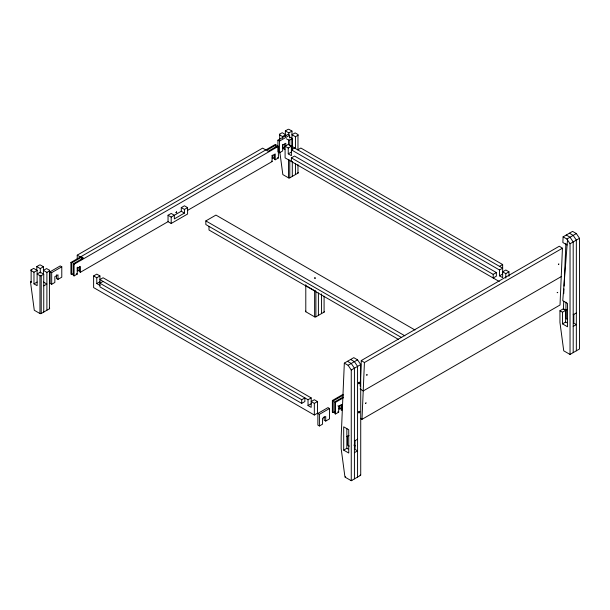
<?xml version="1.0" encoding="UTF-8"?>
<svg xmlns="http://www.w3.org/2000/svg" width="610" height="610" viewBox="0 0 610 610"><rect width="100%" height="100%" fill="white"/><g stroke="black" fill="none" stroke-linecap="round" stroke-linejoin="round"><path stroke-width="0.91" d="M344.33 363.11L341.173 437.019L341.173 448.67L344.955 477.073L351.261 480.711L360.723 475.251L360.723 364.566L357.567 359.839L353.785 357.651L344.33 363.11L348.112 365.298L351.261 370.034L351.261 480.711M360.19 386.099L361.28 360.548L559.294 246.226L562.443 248.217L560.018 305.008L362.004 419.329L360.434 418.33M362.004 419.329L364.429 362.538L562.443 248.217M565.63 310.391L562.473 312.213L562.473 323.864L565.63 322.042L565.63 310.391L563.106 308.935L559.949 310.757L559.949 322.408L563.731 350.811L570.037 354.448L579.5 348.989L579.5 238.304L576.343 233.569L572.561 231.388L563.106 236.848L562.862 242.528L567.117 244.984M563.754 293.677L563.96 288.942M564.075 286.105L565.897 243.542M563.739 301.172L563.419 308.759L565.943 310.215L567.361 309.392M567.513 239.966L562.763 300.73L567.521 303.475L567.521 326.777L562.473 323.864M31.133 282.323A0.892 0.518 0 0 1 31.133 281.599L30.5 281.957L31.133 282.323L31.133 269.841L33.657 268.385L37.118 270.39L37.118 285.678L33.969 283.856L33.969 272.205L37.118 270.39M36.806 270.146L36.806 266.562L39.33 265.106A0.892 0.518 0 0 1 40.588 265.106L43.424 266.745L43.424 273.974M36.806 266.562L40.275 268.568L43.424 266.745M279.685 140.323L279.685 134.169L282.209 132.713L285.671 134.719L285.671 136.51M285.358 135.374L285.358 130.898L287.882 129.442A0.892 0.518 0 0 1 289.14 129.442L291.976 131.074L291.976 146.369L295.446 148.367L295.446 136.724L291.976 134.719L295.133 132.896L297.97 134.535A1.006 0.58 0 0 1 297.97 135.267L297.97 149.465M43.745 274.21L40.275 272.205L37.118 274.027L39.963 275.667A1.006 0.58 0 0 0 41.221 275.667L43.745 274.21L43.745 312.076M46.894 272.388L49.418 270.931A1.006 0.58 0 0 0 49.418 270.207L46.581 268.568L43.424 270.39L46.894 272.388L46.894 310.254M77.234 258.8L77.234 255.155L262.628 148.123L265.785 149.938M279.685 134.169A0.892 0.518 0 0 0 279.685 134.901L282.521 136.541L285.671 134.719M285.358 130.898L288.827 132.896L291.976 131.074M57.996 279.372L57.996 274.82L54.847 276.643L54.847 282.468L51.69 284.283L50.15 283.391L50.15 271.74L60.237 265.914L61.785 266.806L61.785 277.184L57.996 279.372L56.456 278.48L56.456 274.835M285.808 145.79L285.808 143.297L282.651 145.119L282.651 150.945L279.502 152.759L277.924 151.852L277.924 140.201L288.012 134.375L289.59 135.283L289.59 137.974M50.15 271.74L51.69 272.632L61.785 266.806M277.924 140.201L279.502 141.108L289.59 135.283M73.291 273.638L71.713 274.546L70.928 274.088L70.928 262.437L275.24 144.478L276.033 144.936L276.033 147.62M33.969 283.856L37.118 282.034M70.928 262.437L71.713 262.895L81.801 257.069L83.379 257.984L73.291 263.81L73.291 275.453L74.077 275.911L77.234 274.088L77.234 267.119M276.033 144.936L266.57 150.395L268.148 151.303L277.611 145.843L278.396 146.301L278.396 157.952L275.24 159.774L274.454 159.317L274.454 154.322M73.291 263.81L74.077 264.26L278.396 146.301M286.38 138.767L288.515 139.995A1.006 0.58 0 0 0 289.773 139.995L292.297 138.539L292.297 150.19M295.446 136.724L297.97 135.267M499.216 281.485L285.091 157.868L285.091 146.217L288.248 144.395L291.397 146.217L291.397 155.68L288.248 153.857L288.248 148.032L291.397 146.217M43.745 285.861L46.894 284.039L43.424 282.034M282.521 144.6L282.521 148.192L284.885 146.827M79.597 266.822L79.597 271.816L80.383 272.273L168.04 221.666L168.04 215.254L171.189 213.439L174.346 215.254L174.346 218.898L184.433 213.073L184.433 209.428L181.284 207.613L181.284 211.251L184.433 213.073M181.284 207.613L184.433 205.791L187.59 207.613L187.59 214.018L171.189 223.481L168.04 221.666M77.234 268.263L80.383 266.448L80.383 272.273M272.09 155.763L275.24 153.949L275.24 159.774M77.234 270.451L78.019 270.909L79.536 270.032M168.04 215.254L171.189 217.076L181.284 211.251M184.433 209.428L187.59 207.613M272.09 157.952L272.876 158.402L274.454 157.494M187.712 210.305L272.09 161.589L272.09 155.451M288.248 153.857L291.397 152.042M297.703 149.854L300.86 148.032L502.655 264.542L502.655 277.649L499.498 275.827L499.498 270.001L291.397 149.854L294.554 148.032L502.655 268.179L499.498 270.001M291.397 157.86L294.554 156.046L496.349 272.548L496.349 276.193L493.193 278.007L493.193 274.37L291.397 157.86L291.397 161.505M317.49 401.548L314.333 403.37L311.184 401.548L314.333 399.733L317.49 401.548L317.49 413.199L314.333 415.021L93.62 287.592L93.62 275.941L96.776 274.119L99.926 275.941L99.926 286.868L301.721 403.37L304.878 401.548L304.878 397.911L301.721 399.733L99.926 283.223L103.082 281.401M93.62 275.941L96.776 277.763L99.926 275.941M30.5 281.957L34.282 310.254L39.963 313.532A1.006 0.58 0 0 0 41.221 313.532L49.418 308.797L49.418 270.207M96.776 277.763L96.776 283.589L99.926 281.767M401.731 337.65L205.844 224.556L205.844 220.912L215.932 215.086L414.991 330.01M279.807 151.951L282.834 174.582L288.515 177.861A1.006 0.58 0 0 0 289.773 177.861L297.97 173.126L297.97 164.608M305.793 284.809L305.793 311.756L314.623 316.849A0.892 0.511 0 0 0 315.888 316.849L324.085 312.114A0.892 0.518 0 0 0 324.223 311.496M499.498 266.356L502.655 264.542M493.193 274.37L496.349 272.548M499.498 275.827L502.655 274.004M508.961 271.824L505.804 270.001L502.655 271.824L505.804 273.638L508.961 271.824L508.961 276.299M348.112 365.298L357.567 359.839M563.106 236.848L566.888 239.036L576.343 233.569M351.261 370.034L360.723 364.566M570.037 354.448L570.037 243.764L579.5 238.304M308.027 399.733L311.184 397.911L311.184 407.373L308.027 405.558L308.027 399.733L99.926 279.586L103.082 277.763L311.184 397.911M308.027 405.558L311.184 403.736M335.531 411.254L333.167 412.619L332.374 412.162L332.374 400.511L343.087 394.327M332.374 400.511L333.167 400.968L343.255 395.143M338.68 406.024L338.68 412.162L335.531 413.984L334.745 413.527L334.745 401.876L343.277 396.95M334.745 401.876L335.531 402.333L343.415 397.781M325.725 421.06L325.725 416.516L322.568 418.33L322.568 424.156L319.419 425.978L317.871 425.086L317.871 413.435L327.959 407.61L329.507 408.502L329.507 418.879L325.725 421.06L324.177 420.168L324.177 416.531M317.871 413.435L319.419 414.327L329.507 408.502M561.23 276.612L363.217 390.934L360.068 388.944M338.68 408.517L339.473 408.974L340.982 408.105M346.846 436.661L348.981 435.426M354.418 441.03L357.567 439.208M573.194 314.76L576.343 312.945M343.697 450.127L348.745 453.039L348.745 429.737L343.697 426.825L343.697 450.127L346.846 448.312L348.112 449.036M354.418 452.681L357.567 450.859L355.05 449.402L355.05 440.435M573.194 326.411L576.343 324.596L573.827 323.14L573.827 314.173M176.458 211.96L176 212.722L176.511 212.006M569.412 233.211L573.194 235.391L576.343 240.126L576.343 350.811M566.255 235.025L570.037 237.214L573.194 241.949L573.194 352.626M289.521 136.937L292.297 138.539M285.091 146.217L288.248 148.032M282.521 148.192L284.885 149.557M559.949 310.757L562.473 312.213M567.521 319.495L566.255 318.771L566.255 309.804M565.63 322.042L566.888 322.774M277.611 157.494L278.396 157.952M271.305 161.139L272.09 161.589M205.844 220.912L404.895 335.835M306.601 286.006L314.623 290.635L314.623 316.849M398.437 339.389L209.001 230.016L209.001 226.379M350.636 359.473L354.418 361.654L357.567 366.389L357.567 477.073M347.479 361.295L351.261 363.476L354.418 368.211L354.418 478.888M77.234 255.155L80.383 256.978M337.894 405.879L338.68 406.336L341.836 404.514L341.836 410.339L341.051 409.889L341.051 404.895M337.894 411.704L338.68 412.162M96.776 283.589L99.926 285.411M76.441 273.638L77.234 274.088M353.876 445.087L355.317 445.918M349.37 446.123L347.479 445.033L347.479 436.074M33.969 272.205L31.133 270.565A0.892 0.518 0 0 1 31.133 269.841M361.28 360.548L364.429 362.538M566.888 239.036L570.037 243.764M565.943 302.148L565.943 310.215M505.804 273.638L505.804 278.122M346.846 428.594L346.846 448.312M339.473 405.65L339.473 408.974M335.531 402.333L335.531 413.984M333.167 400.968L333.167 412.619M324.085 296.201L324.085 312.114M321.562 293.913L321.562 313.57M319.419 414.327L319.419 425.978M318.405 292.922L318.405 315.393M315.888 291.572L315.888 316.849M314.333 403.37L314.333 415.021M301.721 399.733L301.721 403.37M295.446 163.35L295.446 174.582M292.297 161.429L292.297 176.404M289.773 139.995L289.773 145.676M289.773 159.873L289.773 177.861M288.827 132.896L288.827 134.688M288.515 139.995L288.515 144.73M288.515 159.873L288.515 177.861M284.229 144.051L284.229 148.215M282.521 136.541L282.521 138.333M279.502 141.108L279.502 152.759M272.876 155.077L272.876 158.402M171.189 217.076L171.189 223.481M81.801 257.069L81.801 259.761M78.019 267.577L78.019 270.909M74.077 264.26L74.077 275.911M71.713 262.895L71.713 274.546M51.69 272.632L51.69 284.283M41.221 275.667L41.221 313.532M40.275 268.568L40.275 273.044M39.963 275.667L39.963 313.532M305.793 311.756A0.892 0.518 0 0 1 305.793 311.024M305.793 285.541A0.892 0.518 0 0 1 305.534 285.175M315.698 290.718A0.892 0.511 0 0 1 314.714 290.68M360.236 474.992A0.892 0.518 0 0 1 360.091 475.617M351.894 480.344A0.785 0.457 0 0 1 350.636 480.344M345.588 477.439A1.006 0.58 0 0 1 345.588 476.707M297.97 172.401A1.006 0.58 0 0 1 297.97 173.126M49.418 308.073A1.006 0.58 0 0 1 49.418 308.797M365.451 403.454L366.023 402.943L365.451 403.454M176.244 212.608C176.725 213.713 177.106 211.113 176.244 212.608M358.84 383.072C359.351 384.155 359.633 381.639 358.84 383.072M358.84 412.2C359.343 413.283 359.664 410.743 358.84 412.2M366.679 374.998C367.106 376.065 367.563 373.541 366.679 374.998M557.227 292.693L557.7 292.365L557.227 292.693M558.386 264.29C558.745 265.419 559.301 262.902 558.386 264.29M314.508 278.007L315.385 278.076L314.508 278.007M359.313 383.598A0.892 0.518 -60 0 0 359.595 382.218A0.892 0.518 -60 0 0 358.535 383.156A0.892 0.518 -60 0 0 359.313 383.598M359.313 412.726A0.892 0.518 -60 0 0 359.595 411.346A0.892 0.518 -60 0 0 358.535 412.284A0.892 0.518 -60 0 0 359.313 412.726"/></g></svg>
